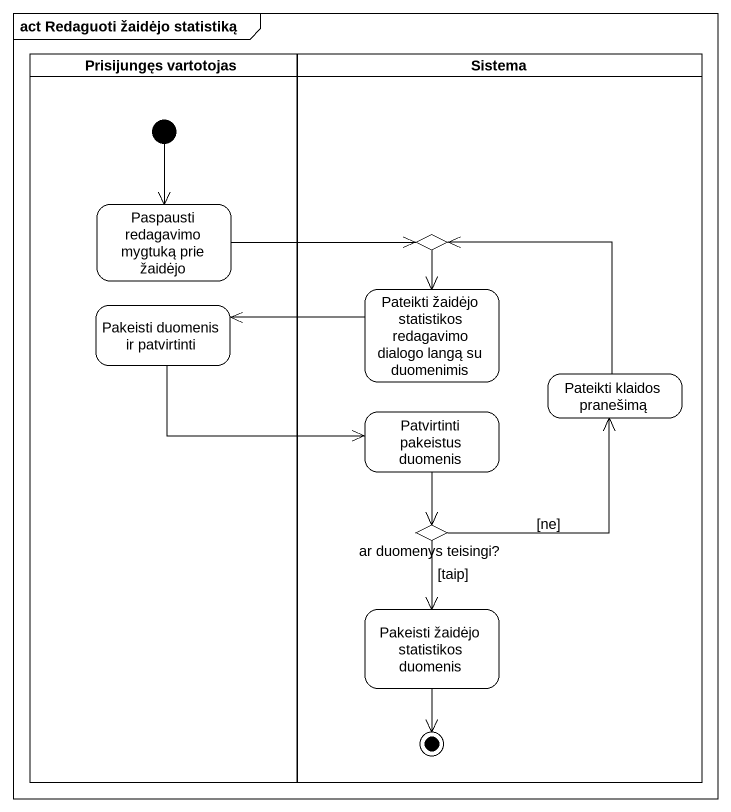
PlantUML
@startuml
mainframe act Redaguoti žaidėjo statistiką
hide empty description
state "Prisijungęs vartotojas" as Prisijungęs_vartotojas <<partition>> {
  state "Paspausti redagavimo mygtuką prie žaidėjo" as Paspausti_redagavimo
  state "Pakeisti duomenis ir patvirtinti" as Pakeisti_duomenis_ir
  [*] --> Paspausti_redagavimo
}
state Sistema <<partition>> {
  state choice1 <<choice>>
  state "Pateikti žaidėjo statistikos redagavimo dialogo langą su duomenimis" as Pateikti_žaidėjo
  state "Pateikti klaidos pranešimą" as Pateikti_klaidos_pranešimą
  state "Patvirtinti pakeistus duomenis" as Patvirtinti_pakeistus
  state "ar duomenys teisingi?" as ar_duomenys_teisingi <<choice>>
  state "Pakeisti žaidėjo statistikos duomenis" as Pakeisti_žaidėjo
  Pakeisti_žaidėjo --> [*]
}
Paspausti_redagavimo -right-> choice1
choice1 --> Pateikti_žaidėjo
Pakeisti_duomenis_ir -right-> Patvirtinti_pakeistus
Pateikti_žaidėjo -left-> Pakeisti_duomenis_ir
Pateikti_klaidos_pranešimą -up-> choice1
Patvirtinti_pakeistus --> ar_duomenys_teisingi
ar_duomenys_teisingi -up-> Pateikti_klaidos_pranešimą : [ne]
ar_duomenys_teisingi --> Pakeisti_žaidėjo : [taip]
@enduml
